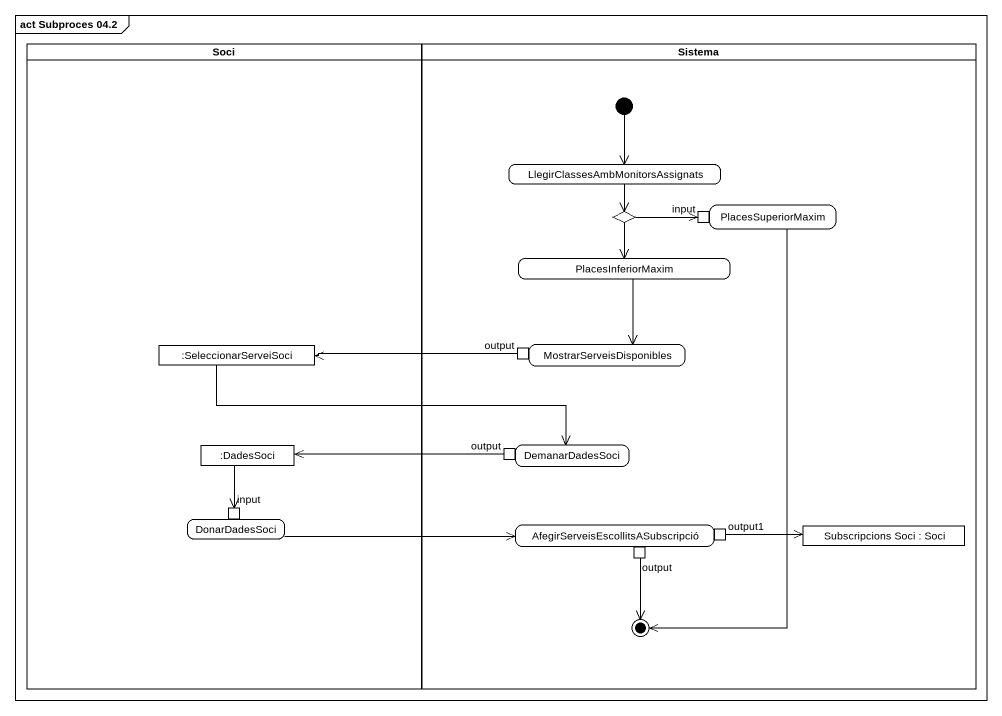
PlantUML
@startuml
mainframe act Subproces 04.2
hide empty description
state Soci <<partition>> {
  state ":SeleccionarServeiSoci" as SeleccionarServeiSoci <<object>>
  state ":DadesSoci" as DadesSoci <<object>>
  state DonarDadesSoci {
    state "input" as input_2 <<inputPin>>
  }
}
state Sistema <<partition>> {
  state "LlegirClassesAmbMonitorsAssignats" as LlegirClassesAmbMonitorsAssi
  state choice1 <<choice>>
  state PlacesSuperiorMaxim {
    state input <<inputPin>>
  }
  state PlacesInferiorMaxim
  state MostrarServeisDisponibles {
    state output <<outputPin>>
  }
  state DemanarDadesSoci {
    state "output" as output_2 <<outputPin>>
  }
  state "AfegirServeisEscollitsASubscripció" as AfegirServeisEscollitsASubsc {
    state output1 <<outputPin>>
    state "output" as output_3 <<outputPin>>
  }
  state "Subscripcions Soci : Soci" as Subscripcions_Soci <<object>>
  state final1 <<end>>
  [*] --> LlegirClassesAmbMonitorsAssi
}
LlegirClassesAmbMonitorsAssi --> choice1
choice1 -right-> input
choice1 --> PlacesInferiorMaxim
PlacesSuperiorMaxim --> final1
PlacesInferiorMaxim --> MostrarServeisDisponibles
SeleccionarServeiSoci -right-> DemanarDadesSoci
output -left-> SeleccionarServeiSoci
DadesSoci --> input_2
output_2 -left-> DadesSoci
DonarDadesSoci -right-> AfegirServeisEscollitsASubsc
output1 -right-> Subscripcions_Soci
output_3 --> final1
@enduml
